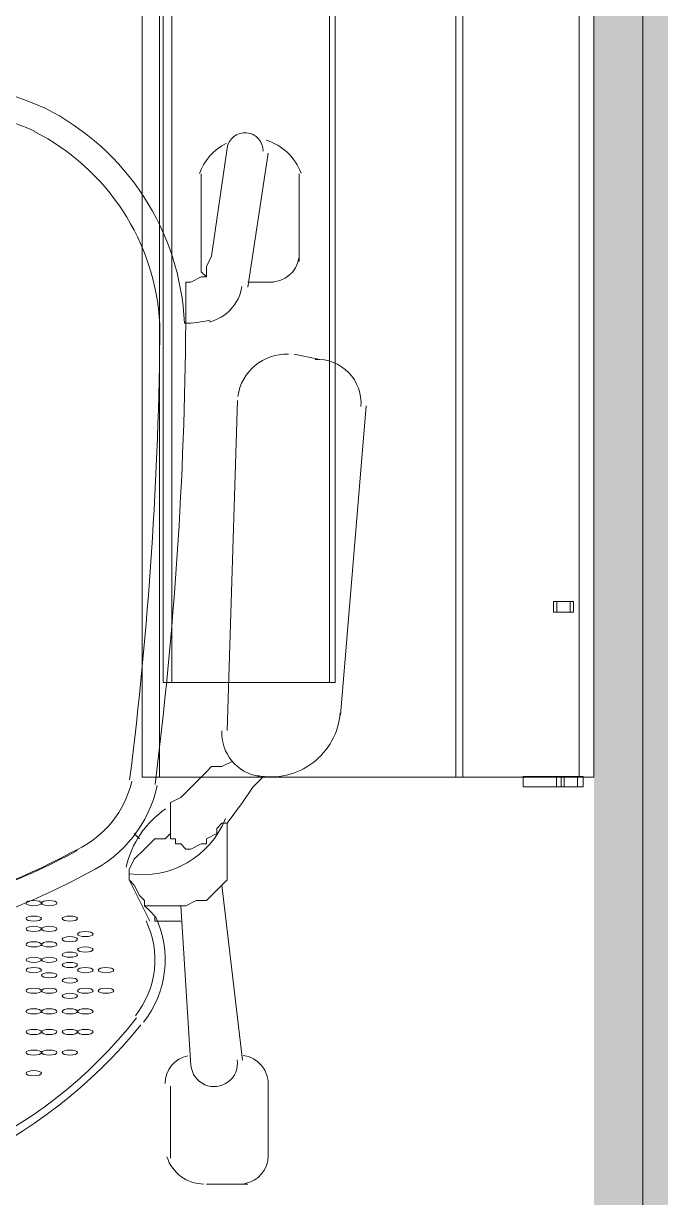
# Model space of a CAD drawing. Header units: metres. Extents: x 29 to 86.9, y -23.2 to 39.7.
# Drawn here: x 80.687 to 80.989, y -17.047 to -16.49 of the extents above; entities that cross this region are included whole.
import ezdxf

# ---------------------------------------------------------------- set-up
doc = ezdxf.new("R2010")
doc.units = ezdxf.units.M
doc.header["$LTSCALE"] = 100
doc.layers.get('0').update_dxf_attribs({"color": 254})
doc.layers.add('Arqui', color=8, linetype='Continuous', lineweight=0)
doc.layers.add('M-EQPM', color=14, linetype='Continuous', lineweight=18)

# ---------------------------------------------------------------- blocks, each defined once
blk = doc.blocks.new('A$C9582355f')
at = {"layer": 'Arqui', "ltscale": 0.03}
h = blk.add_hatch(color=256, dxfattribs=at)
h.dxf.hatch_style = 1
h.paths.add_polyline_path([(43.80380305116591, 11.48998540310185), (42.87149229754175, 11.48996291664571), (42.8714922929006, 11.33995871519346), (43.80380304652476, 11.33998120153319)])
h.paths.add_polyline_path([(44.86659719399972, 14.1896744158521), (44.86654320499724, 10.75195497312416), (45.01659230689859, 10.75195707576313), (45.01664629586571, 14.1896744158521)])
h.paths.add_polyline_path([(44.80380305014728, 11.48998540310185), (44.86655050898867, 11.48997754654101), (44.86655051362982, 11.33997334508877), (44.80380305478843, 11.33998120153319)])
h.paths.add_polyline_path([(41.37149230080217, 11.48998540310185), (36.81987998448164, 11.48996291700223), (36.81987997984049, 11.33995871554998), (41.37149229616102, 11.33998120153319)])
h.paths.add_polyline_path([(39.67059665179227, 11.3042917126013), (39.67060851684732, 11.33997489803096), (39.52056537870067, 11.33997444740635), (39.52055351364652, 11.30429126197669)])
h.paths.add_polyline_path([(39.67066212784687, 8.976900333718731), (39.52063688866394, 8.976900333718731), (39.5205681812821, 10.30192118321884), (39.67059342046502, 10.30192118321884)])
h.paths.add_polyline_path([(39.52053761075558, 9.989258311047706), (39.52053761075558, 10.13928355023018), (38.88686115279961, 10.1398338420031), (38.88686115279961, 9.98980860282063)])
h.paths.add_polyline_path([(37.43290133873961, 9.989481469944621), (37.43290133873961, 10.13950670912709), (38.08686115187447, 10.1398338420031), (38.08686115187447, 9.98980860282063)])
h.paths.add_polyline_path([(36.06903489602405, 9.989744969849198), (36.06903489602405, 10.13977020903167), (36.6329013387242, 10.14009734188676), (36.6329013387242, 9.99007210270429)])
h.paths.add_polyline_path([(36.37229548613288, 8.977100197203072), (36.22227024694996, 8.977100197203072), (36.22219347815212, 9.989833826359245), (36.37221871733504, 9.989833826359245)])
h.paths.add_polyline_path([(38.02147773839749, 8.977000263843365), (37.87145249921457, 8.977000263843365), (37.87137573229711, 9.989657286108013), (38.02140097148003, 9.989657286108013)])
h.paths.add_polyline_path([(32.42799738110978, 8.976887669144162), (39.6706599906621, 8.976900330483659), (39.67065999530325, 8.826896129031411), (32.42799738575093, 8.826883467575499)])
h.paths.add_polyline_path([(32.57757080497072, 9.989468024627058), (32.57757080497072, 10.13949326380953), (34.76906856688629, 10.14009734166484), (34.76906856688629, 9.990072102482372)])
h.paths.add_polyline_path([(32.42817868919383, 8.976887800616169), (32.42641650886264, 11.4900731403286), (32.57651874743942, 11.48930372615268), (32.57651874743942, 11.33927848697022), (32.57734670120976, 11.33944389048156), (32.57822779137541, 8.976887800616169)])
h.paths.add_polyline_path([(33.32941557658228, 8.977100197203072), (33.17939033739935, 8.977100197203072), (33.17937862996939, 8.97688911381374), (33.32940386915232, 8.97688911381374)])
h.paths.add_polyline_path([(32.42982844611538, 14.19089758060818), (32.42474832372227, 12.39006685145796), (32.57479742590385, 12.39006685145796), (32.57987754829696, 14.19089758060818)])
h.paths.add_polyline_path([(36.97063820119547, 11.48996871394229), (36.81987998216107, 11.48996890915987), (36.81992563393783, 12.49242382584271), (34.91732373721482, 12.49172079096479), (34.91911766845408, 11.49007314039227), (34.76906856627249, 11.49007314039227), (34.76689668490087, 12.64085397103099), (35.71911512008523, 12.640856893614), (35.71911294963411, 14.18970398727106), (35.86911294963397, 14.18970398727106), (35.86911512008533, 12.64085681254619), (36.81990186842461, 12.64085783421615), (36.81987646858215, 14.18971298751785), (36.97063468761644, 14.18971279230027)])
h.paths.add_polyline_path([(37.76991709848357, 11.4903114195813), (37.91996620034956, 11.4903114195813), (37.92002927289582, 11.48997268521452)])
h.paths.add_polyline_path([(32.43022670876326, 14.18971487710041), (50.01869245475882, 14.18966751506832), (50.01869245475882, 14.33971661693431), (32.43022670876326, 14.3397639789664)])
h.paths.add_polyline_path([(53.71421505808894, 14.18969097213449), (51.81701939573577, 14.18967633434931), (51.81701939573577, 14.33972543621439), (53.71421505808894, 14.33974007400047)])
h.paths.add_polyline_path([(53.86422646133065, 57.19019116300933), (53.71422163321472, 57.19019116349318), (53.71421256241547, 6.406969532573385), (52.12468638247606, 6.407037182854765), (52.12464697623705, 8.42060811936426), (52.71507337427033, 8.420706059916483), (52.71507337427033, 8.570755161782472), (51.97459520400582, 8.570657222478076), (51.97466229871884, 4.806930793432912), (52.77750080075498, 4.807039635889851), (52.77750080075498, 4.957088737755839), (52.12470861687837, 4.956990973160828), (52.12468638247606, 6.256988080988776), (53.71421287779094, 6.256920543845808), (53.71421340287588, 3.465314067034342), (53.8642182316903, 3.465314065851999)])
h.paths.add_polyline_path([(33.22980699631989, 5.425318361698373), (33.25639143427907, 5.275313822360658), (32.57804393683705, 5.27531382271809), (32.57804397437781, 3.055364282680785), (32.42799737979135, 3.055364283077324), (32.42799734225059, 5.42531836141643)])
h.paths.add_polyline_path([(35.76659072634175, 5.42531836170383), (35.79484464327834, 5.275313824842669), (34.23181921212597, 5.275313823074612), (34.26007312907348, 5.425318360608799)])
h.paths.add_polyline_path([(37.98395591379449, 5.425280631890928), (38.01220983073108, 5.275276095029767), (36.76889256596257, 5.2752760932608), (36.79714648291008, 5.425280630795896)])
h.paths.add_polyline_path([(37.32143806555132, 3.055364283078234), (37.47148465999226, 3.055364282678056), (37.47147769135836, 3.080743209449793), (37.47147769721778, 5.275276094270339), (37.32147769975563, 5.275276097931055), (37.32143806555132, 3.080743210050969)])
h.paths.add_polyline_path([(39.02356325081496, 5.425280632529393), (38.99697881285579, 5.275276093190769), (39.62061559556025, 5.27527609354911), (39.62061560667917, 3.055364277730405), (39.77066220126562, 3.055364288025885), (39.77066219014671, 5.42528064214639)])
h.paths.add_polyline_path([(32.42843155367098, 2.905315180697471), (39.77066219570611, 2.905315180696562), (39.77066219570611, 3.055364282878145), (32.42843155367098, 3.055364282879054)])
h.paths.add_polyline_path([(13.80893491379038, 57.19087687172214), (13.8089349115271, 57.34087687172178), (8.983525875225496, 57.340195658433), (8.983525876093381, 57.19019083101557)])
h.paths.add_polyline_path([(43.27878277967579, 54.03552907902667), (43.12878278023504, 54.0355290812895), (43.12878612631675, 57.19019108519387), (43.27879095373419, 57.19019108432622)])
h.paths.add_polyline_path([(42.41669895724999, 54.18553408846674), (42.26669895780924, 54.18553409073047), (42.2667011699059, 55.79019357021934), (42.41670599732333, 55.79019356935169)])
h.paths.add_polyline_path([(34.7690627297261, 54.03553618120259), (34.76906273198938, 54.18553618064379), (43.12878285959027, 54.18553364114086), (43.12878285872239, 54.03552881372343)])
h.paths.add_polyline_path([(42.26670119680216, 56.8402264916167), (42.2667011707357, 56.99022427166983)])
h.paths.add_polyline_path([(34.91906636950148, 55.18217808408826), (34.76906637006073, 55.18217808635109), (34.7690685895177, 55.79019363270709), (34.91907341693513, 55.79019363183943)], flags=0)
h.paths.add_polyline_path([(34.91906636950148, 55.18217808408826), (34.76906637006073, 55.18217808635109), (34.7690685895177, 55.79019363270709), (34.91907341693513, 55.79019363183943)], flags=17)
h.paths.add_polyline_path([(34.91906636950148, 55.18217808408826), (34.76906637006073, 55.18217808635109), (34.7690685895177, 55.79019363270709), (34.91907341693513, 55.79019363183943)], flags=17)
at = {"layer": 'Arqui'}
for points in [[(51.99781832566424, 4.806411956134525), (51.99775123095122, 8.419350674099405), (52.14780033281721, 8.419350674099405), (52.14786731439182, 4.806411640759052)], [(51.80052513276559, 6.29464311139418), (51.80052513276559, 6.27018711139408), (51.80052513276559, 6.267741511393979), (51.7980795327656, 6.265295911393878), (51.79318833276562, 6.260404711394131), (51.79074273276552, 6.25795911139403), (51.78585153276555, 6.25795911139403), (51.78096033276557, 6.255513511393929), (51.77851473276559, 6.255513511393929), (51.77362353276561, 6.255513511393929), (51.76873233276552, 6.255513511393929), (51.76139553276556, 6.255513511393929), (51.76139553276556, 6.25795911139403), (51.75894993276557, 6.260404711394131), (51.75650433276559, 6.265295911393878), (51.7540587327656, 6.267741511393979), (51.7540587327656, 6.27018711139408), (51.7540587327656, 6.272632711394181), (51.75650433276559, 6.277523911393928), (51.76139553276556, 6.28241511139413), (51.76628673276554, 6.287306311393877), (51.77117793276562, 6.287306311393877), (51.77362353276561, 6.289751911393978), (51.77362353276561, 6.287306311393877), (51.7760691327656, 6.287306311393877), (51.7760691327656, 6.284860711394231), (51.77851473276559, 6.284860711394231), (51.78096033276557, 6.28241511139413), (51.78340593276556, 6.28241511139413), (51.78829713276554, 6.284860711394231), (51.79074273276552, 6.284860711394231), (51.79074273276552, 6.287306311393877), (51.79563393276561, 6.289751911393978), (51.79563393276561, 6.292197511394079), (51.7980795327656, 6.29464311139418)]]:
    blk.add_lwpolyline(points, close=True, dxfattribs=at)
for points in [[(51.60008074867761, 6.660728007937905, -0.08177025660676634), (51.71413475297351, 6.633982510586065, -0.2703998475503706), (51.78033237605354, 6.531869686321897, 0.05835826122337571), (51.79246463081364, 6.533429856841849)], [(51.78096033276557, 6.529420711393868), (51.78096033276557, 6.541648711393918), (51.78096033276557, 6.551431111393867), (51.78340593276556, 6.551431111393867), (51.78829713276554, 6.553876711393968), (51.79074273276552, 6.553876711393968), (51.79074273276552, 6.55876791139417), (51.79318833276562, 6.563659111393918), (51.80052513276559, 6.615016711394219, -0.9395455156102998), (51.81763997959757, 6.613520688962126)], [(51.58155809220563, 6.231233301121847, 0.03702395519664576), (51.64346889641359, 6.236932160521974, 0.06904277544348551), (51.73494597746952, 6.271294185602073, 0.2305320559262161), (51.76737544051747, 6.312533947106203)], [(51.64084007206162, 6.248874245426123, 0.06904268617262332), (51.72941011730956, 6.281661377473938, -0.06904268617262332), (51.64084007206162, 6.248874245426123, 0.06904268617262332), (51.7292007494936, 6.2821006316899, 0.2302038230437664), (51.75531229841357, 6.31461718255423)], [(51.80532831243005, 6.182311795996611, -1.027903157964404), (51.78340593276556, 6.179699911393982), (51.77851473276559, 6.255513511393929)], [(51.37886806037358, 6.202296008138092, 0.2538010257353335), (51.56788315296552, 6.119312373602042, 0.2538010257356478), (51.75751820515762, 6.202296008138092)], [(51.37427818274961, 6.198947223601863, 0.2278580694967129), (51.56721097980557, 6.108792184993945, 0.2278580694966162), (51.75966248278161, 6.198947223601863)], [(51.80811529692556, 6.18450986856169, -0.395439534489836), (51.8200899327656, 6.169917511394033), (51.8200899327656, 6.135679111393983)]]:
    blk.add_lwpolyline(points, format="xyb", dxfattribs=at)
blk.add_lwpolyline([(51.76857884690952, 6.531529968026007, 0.2684717099791755), (51.7090481984456, 6.622853074105933, -0.2684717099791755)], format="xyb", close=True, dxfattribs=at)
for points in [[(51.8200899327656, 6.612571111394118), (51.81030753276553, 6.548985511394221)], [(51.78829713276554, 6.602788711394169), (51.78829713276554, 6.55876791139417), (51.78829713276554, 6.556322311394069), (51.79074273276552, 6.553876711393968)], [(51.83476353276552, 6.561213511393817), (51.83476353276552, 6.602788711394169)], [(51.81030753276553, 6.551431111393867), (51.82253553276558, 6.551431111393867)], [(51.83231793276553, 6.517192711393818), (51.84454593276558, 6.514747111394172)], [(51.80052513276559, 6.338663911394178), (51.80541633276556, 6.495182311393819)], [(51.86655633276558, 6.492736711394173), (51.85432833276553, 6.346000711394026)], [(51.77362353276561, 6.289751911393978), (51.77362353276561, 6.292197511394079), (51.77362353276561, 6.297088711393826), (51.77362353276561, 6.299534311393927), (51.77362353276561, 6.304425511394129), (51.77851473276559, 6.30687111139423), (51.78585153276555, 6.314207911394078), (51.79074273276552, 6.319099111393825), (51.79318833276562, 6.321544711393926), (51.7980795327656, 6.321544711393926), (51.80297073276557, 6.323990311394027)], [(51.80052513276559, 6.29464311139418), (51.80786193276555, 6.304425511394129), (51.81275313276552, 6.311762311393977), (51.81519873276562, 6.314207911394078), (51.81764433276561, 6.316653511394179)], [(51.75894993276557, 6.287306311393877), (51.75650433276559, 6.289751911393978)], [(51.76384113276555, 6.24817671139408), (51.7540587327656, 6.267741511393979)], [(51.80786193276555, 6.182145511394083), (51.7980795327656, 6.265295911393878)], [(51.76139553276556, 6.255513511393929), (51.76384113276555, 6.253067911393828), (51.76628673276554, 6.250622311394181), (51.76628673276554, 6.24817671139408), (51.76873233276552, 6.24817671139408), (51.77362353276561, 6.24817671139408), (51.77851473276559, 6.24817671139408)], [(51.77362353276561, 6.135679111393983), (51.77362353276561, 6.169917511394033)], [(51.81030753276553, 6.123451111393933), (51.79074273276552, 6.123451111393933)]]:
    blk.add_lwpolyline(points, dxfattribs=at)
for centre, radius, start, end in [((51.57675293689095, 6.300758166900778), 0.3484969316376792, 67.6647600618202, 86.23171070627107), ((51.81153031295452, 6.594229117792111), 0.02567880657970738, 20.16538143585228, 72.75690912692154), ((51.81153025204623, 6.594229203418308), 0.02567868610543753, 115.9935669318407, 160.169781121274), ((51.82131272978364, 6.564881923260145), 0.01345081186614771, 270.0000127019088, 350.9033263045835), ((51.78707437374561, 6.552653869357528), 0.02078754725479022, 284.0075192561028, 350.7221722794478), ((49.9259863164836, 6.545316995796384), 1.842746069768918, 352.8258779031765, 359.5770268079395), ((49.92597549815542, 6.545317139991766), 1.85498488025666, 352.8039437103953, 359.5880114916212), ((51.82864951917469, 6.493959506393367), 0.02323319527388727, 87.31929456624725, 172.040390469381), ((51.84332325451629, 6.493959557745711), 0.02078747498488393, 355.5888371723095, 92.89486594459552), ((51.8213127494858, 6.349668988762915), 0.03301548149002682, 258.7719085059024, 355.5285577920143), ((51.81886711273245, 6.337441091454821), 0.0207875714160348, 177.1105373215149, 261.6559523248246), ((51.7968566790376, 6.264073140780511), 0.0452435382287142, 124.3212610794143, 167.5634991530783), ((51.76017271151949, 6.312985122326154), 0.04279801544134678, 261.9525491283671, 337.8845305620253), ((51.72348871885157, 6.229834692659097), 0.0427980093979092, 321.6577388126988, 25.58716854119591), ((51.72348876150562, 6.229834697629485), 0.04768917459666069, 321.657718445291, 25.58718994587385), ((51.78462871822029, 6.171140313812884), 0.01345078545547941, 101.5740174121623, 180.0000103040119), ((51.78951994220103, 6.141793115785731), 0.01834200439188755, 197.3034382889767, 269.9999705260234), ((51.80663911452592, 6.136901914025202), 0.01345081823971136, 279.87680087503, 359.9999887918759)]:
    blk.add_arc(centre, radius, start, end, dxfattribs=at)
for points in [[(51.70881513276555, 6.25795911139403), (51.70678912435761, 6.25795911139403), (51.70514673276551, 6.257411639378006), (51.70514673276551, 6.256736311393979)], [(51.70514673276551, 6.256736311393979), (51.70514673276551, 6.256060983409952), (51.70678912435761, 6.255513511393929), (51.70881513276555, 6.255513511393929)], [(51.71248353276559, 6.256736311393979), (51.71248353276559, 6.257411639378006), (51.7108411411736, 6.25795911139403), (51.70881513276555, 6.25795911139403)], [(51.70881513276555, 6.255513511393929), (51.7108411411736, 6.255513511393929), (51.71248353276559, 6.256060983409952), (51.71248353276559, 6.256736311393979)], [(51.71615193276563, 6.25795911139403), (51.71412592435757, 6.25795911139403), (51.71248353276559, 6.257411639378006), (51.71248353276559, 6.256736311393979)], [(51.71248353276559, 6.256736311393979), (51.71248353276559, 6.256060983409952), (51.71412592435757, 6.255513511393929), (51.71615193276563, 6.255513511393929)], [(51.71982033276555, 6.256736311393979), (51.71982033276555, 6.257411639378006), (51.71817794117356, 6.25795911139403), (51.71615193276563, 6.25795911139403)], [(51.71615193276563, 6.255513511393929), (51.71817794117356, 6.255513511393929), (51.71982033276555, 6.256060983409952), (51.71982033276555, 6.256736311393979)], [(51.70881513276555, 6.250622311394181), (51.70678912435761, 6.250622311394181), (51.70514673276551, 6.250074839378158), (51.70514673276551, 6.249399511394131)], [(51.71248353276559, 6.249399511394131), (51.71248353276559, 6.250074839378158), (51.7108411411736, 6.250622311394181), (51.70881513276555, 6.250622311394181)], [(51.72593433276558, 6.250622311394181), (51.72390832435752, 6.250622311394181), (51.72226593276554, 6.250074839378158), (51.72226593276554, 6.249399511394131)], [(51.72960273276561, 6.249399511394131), (51.72960273276561, 6.250074839378158), (51.72796034117351, 6.250622311394181), (51.72593433276558, 6.250622311394181)], [(51.70514673276551, 6.249399511394131), (51.70514673276551, 6.248724183410104), (51.70678912435761, 6.24817671139408), (51.70881513276555, 6.24817671139408)], [(51.70881513276555, 6.24573111139398), (51.70678912435761, 6.24573111139398), (51.70514673276551, 6.245183639377956), (51.70514673276551, 6.244508311393929)], [(51.70881513276555, 6.24817671139408), (51.7108411411736, 6.24817671139408), (51.71248353276559, 6.248724183410104), (51.71248353276559, 6.249399511394131)], [(51.71248353276559, 6.244508311393929), (51.71248353276559, 6.245183639377956), (51.7108411411736, 6.24573111139398), (51.70881513276555, 6.24573111139398)], [(51.71615193276563, 6.24573111139398), (51.71412592435757, 6.24573111139398), (51.71248353276559, 6.245183639377956), (51.71248353276559, 6.244508311393929)], [(51.71982033276555, 6.244508311393929), (51.71982033276555, 6.245183639377956), (51.71817794117356, 6.24573111139398), (51.71615193276563, 6.24573111139398)], [(51.72226593276554, 6.249399511394131), (51.72226593276554, 6.248724183410104), (51.72390832435752, 6.24817671139408), (51.72593433276558, 6.24817671139408)], [(51.72593433276558, 6.24817671139408), (51.72796034117351, 6.24817671139408), (51.72960273276561, 6.248724183410104), (51.72960273276561, 6.249399511394131)], [(51.70514673276551, 6.244508311393929), (51.70514673276551, 6.243832983409902), (51.70678912435761, 6.243285511393879), (51.70881513276555, 6.243285511393879)], [(51.70881513276555, 6.243285511393879), (51.7108411411736, 6.243285511393879), (51.71248353276559, 6.243832983409902), (51.71248353276559, 6.244508311393929)], [(51.71248353276559, 6.244508311393929), (51.71248353276559, 6.243832983409902), (51.71412592435757, 6.243285511393879), (51.71615193276563, 6.243285511393879)], [(51.71615193276563, 6.243285511393879), (51.71817794117356, 6.243285511393879), (51.71982033276555, 6.243832983409902), (51.71982033276555, 6.244508311393929)], [(51.72593433276558, 6.240839911394232), (51.72390832435752, 6.240839911394232), (51.72226593276554, 6.240292439378209), (51.72226593276554, 6.239617111394182)], [(51.72226593276554, 6.239617111394182), (51.72226593276554, 6.238941783410155), (51.72390832435752, 6.238394311394131), (51.72593433276558, 6.238394311394131)], [(51.72960273276561, 6.239617111394182), (51.72960273276561, 6.240292439378209), (51.72796034117351, 6.240839911394232), (51.72593433276558, 6.240839911394232)], [(51.72593433276558, 6.238394311394131), (51.72796034117351, 6.238394311394131), (51.72960273276561, 6.238941783410155), (51.72960273276561, 6.239617111394182)], [(51.73327113276554, 6.243285511393879), (51.7312451243576, 6.243285511393879), (51.72960273276561, 6.242738039377855), (51.72960273276561, 6.242062711393828)], [(51.72960273276561, 6.242062711393828), (51.72960273276561, 6.241387383409801), (51.7312451243576, 6.240839911394232), (51.73327113276554, 6.240839911394232)], [(51.73693953276558, 6.242062711393828), (51.73693953276558, 6.242738039377855), (51.73529714117359, 6.243285511393879), (51.73327113276554, 6.243285511393879)], [(51.73327113276554, 6.240839911394232), (51.73529714117359, 6.240839911394232), (51.73693953276558, 6.241387383409801), (51.73693953276558, 6.242062711393828)], [(51.70881513276555, 6.238394311394131), (51.70678912435761, 6.238394311394131), (51.70514673276551, 6.237846839378108), (51.70514673276551, 6.237171511394081)], [(51.70514673276551, 6.237171511394081), (51.70514673276551, 6.236496183410054), (51.70678912435761, 6.23594871139403), (51.70881513276555, 6.23594871139403)], [(51.71248353276559, 6.237171511394081), (51.71248353276559, 6.237846839378108), (51.7108411411736, 6.238394311394131), (51.70881513276555, 6.238394311394131)], [(51.70881513276555, 6.23594871139403), (51.7108411411736, 6.23594871139403), (51.71248353276559, 6.236496183410054), (51.71248353276559, 6.237171511394081)], [(51.71615193276563, 6.238394311394131), (51.71412592435757, 6.238394311394131), (51.71248353276559, 6.237846839378108), (51.71248353276559, 6.237171511394081)], [(51.71248353276559, 6.237171511394081), (51.71248353276559, 6.236496183410054), (51.71412592435757, 6.23594871139403), (51.71615193276563, 6.23594871139403)], [(51.71982033276555, 6.237171511394081), (51.71982033276555, 6.237846839378108), (51.71817794117356, 6.238394311394131), (51.71615193276563, 6.238394311394131)], [(51.71615193276563, 6.23594871139403), (51.71817794117356, 6.23594871139403), (51.71982033276555, 6.236496183410054), (51.71982033276555, 6.237171511394081)], [(51.73327113276554, 6.23594871139403), (51.7312451243576, 6.23594871139403), (51.72960273276561, 6.235401239378007), (51.72960273276561, 6.23472591139398)], [(51.72960273276561, 6.23472591139398), (51.72960273276561, 6.234050583409953), (51.7312451243576, 6.233503111393929), (51.73327113276554, 6.233503111393929)], [(51.73693953276558, 6.23472591139398), (51.73693953276558, 6.235401239378007), (51.73529714117359, 6.23594871139403), (51.73327113276554, 6.23594871139403)], [(51.73327113276554, 6.233503111393929), (51.73529714117359, 6.233503111393929), (51.73693953276558, 6.234050583409953), (51.73693953276558, 6.23472591139398)], [(51.70881513276555, 6.231057511393828), (51.70678912435761, 6.231057511393828), (51.70514673276551, 6.230510039377805), (51.70514673276551, 6.229834711394233)], [(51.70514673276551, 6.229834711394233), (51.70514673276551, 6.229159383410206), (51.70678912435761, 6.228611911394182), (51.70881513276555, 6.228611911394182)], [(51.71248353276559, 6.229834711394233), (51.71248353276559, 6.230510039377805), (51.7108411411736, 6.231057511393828), (51.70881513276555, 6.231057511393828)], [(51.70881513276555, 6.228611911394182), (51.7108411411736, 6.228611911394182), (51.71248353276559, 6.229159383410206), (51.71248353276559, 6.229834711394233)], [(51.71615193276563, 6.231057511393828), (51.71412592435757, 6.231057511393828), (51.71248353276559, 6.230510039377805), (51.71248353276559, 6.229834711394233)], [(51.71248353276559, 6.229834711394233), (51.71248353276559, 6.229159383410206), (51.71412592435757, 6.228611911394182), (51.71615193276563, 6.228611911394182)], [(51.71982033276555, 6.229834711394233), (51.71982033276555, 6.230510039377805), (51.71817794117356, 6.231057511393828), (51.71615193276563, 6.231057511393828)], [(51.71615193276563, 6.228611911394182), (51.71817794117356, 6.228611911394182), (51.71982033276555, 6.229159383410206), (51.71982033276555, 6.229834711394233)], [(51.72593433276558, 6.233503111393929), (51.72390832435752, 6.233503111393929), (51.72226593276554, 6.232955639377906), (51.72226593276554, 6.232280311393879)], [(51.72226593276554, 6.232280311393879), (51.72226593276554, 6.231604983409852), (51.72390832435752, 6.231057511393828), (51.72593433276558, 6.231057511393828)], [(51.72593433276558, 6.228611911394182), (51.72390832435752, 6.228611911394182), (51.72226593276554, 6.228064439378159), (51.72226593276554, 6.227389111394132)], [(51.72960273276561, 6.232280311393879), (51.72960273276561, 6.232955639377906), (51.72796034117351, 6.233503111393929), (51.72593433276558, 6.233503111393929)], [(51.72593433276558, 6.231057511393828), (51.72796034117351, 6.231057511393828), (51.72960273276561, 6.231604983409852), (51.72960273276561, 6.232280311393879)], [(51.72960273276561, 6.227389111394132), (51.72960273276561, 6.228064439378159), (51.72796034117351, 6.228611911394182), (51.72593433276558, 6.228611911394182)], [(51.70881513276555, 6.226166311394081), (51.70678912435761, 6.226166311394081), (51.70514673276551, 6.225618839378058), (51.70514673276551, 6.224943511394031)], [(51.70514673276551, 6.224943511394031), (51.70514673276551, 6.224268183410004), (51.70678912435761, 6.22372071139398), (51.70881513276555, 6.22372071139398)], [(51.71248353276559, 6.224943511394031), (51.71248353276559, 6.225618839378058), (51.7108411411736, 6.226166311394081), (51.70881513276555, 6.226166311394081)], [(51.70881513276555, 6.22372071139398), (51.7108411411736, 6.22372071139398), (51.71248353276559, 6.224268183410004), (51.71248353276559, 6.224943511394031)], [(51.71615193276563, 6.22372071139398), (51.71412592435757, 6.22372071139398), (51.71248353276559, 6.223173239377957), (51.71248353276559, 6.22249791139393)], [(51.71982033276555, 6.22249791139393), (51.71982033276555, 6.223173239377957), (51.71817794117356, 6.22372071139398), (51.71615193276563, 6.22372071139398)], [(51.72226593276554, 6.227389111394132), (51.72226593276554, 6.226713783410105), (51.72390832435752, 6.226166311394081), (51.72593433276558, 6.226166311394081)], [(51.72593433276558, 6.226166311394081), (51.72796034117351, 6.226166311394081), (51.72960273276561, 6.226713783410105), (51.72960273276561, 6.227389111394132)], [(51.73327113276554, 6.226166311394081), (51.7312451243576, 6.226166311394081), (51.72960273276561, 6.225618839378058), (51.72960273276561, 6.224943511394031)], [(51.72960273276561, 6.224943511394031), (51.72960273276561, 6.224268183410004), (51.7312451243576, 6.22372071139398), (51.73327113276554, 6.22372071139398)], [(51.73693953276558, 6.224943511394031), (51.73693953276558, 6.225618839378058), (51.73529714117359, 6.226166311394081), (51.73327113276554, 6.226166311394081)], [(51.73327113276554, 6.22372071139398), (51.73529714117359, 6.22372071139398), (51.73693953276558, 6.224268183410004), (51.73693953276558, 6.224943511394031)], [(51.7430535327656, 6.226166311394081), (51.74102752435755, 6.226166311394081), (51.73938513276556, 6.225618839378058), (51.73938513276556, 6.224943511394031)], [(51.73938513276556, 6.224943511394031), (51.73938513276556, 6.224268183410004), (51.74102752435755, 6.22372071139398), (51.7430535327656, 6.22372071139398)], [(51.74672193276552, 6.224943511394031), (51.74672193276552, 6.225618839378058), (51.74507954117354, 6.226166311394081), (51.7430535327656, 6.226166311394081)], [(51.7430535327656, 6.22372071139398), (51.74507954117354, 6.22372071139398), (51.74672193276552, 6.224268183410004), (51.74672193276552, 6.224943511394031)], [(51.71248353276559, 6.22249791139393), (51.71248353276559, 6.221822583409903), (51.71412592435757, 6.221275111393879), (51.71615193276563, 6.221275111393879)], [(51.71615193276563, 6.221275111393879), (51.71817794117356, 6.221275111393879), (51.71982033276555, 6.221822583409903), (51.71982033276555, 6.22249791139393)], [(51.72593433276558, 6.221275111393879), (51.72390832435752, 6.221275111393879), (51.72226593276554, 6.220727639377856), (51.72226593276554, 6.220052311393829)], [(51.72226593276554, 6.220052311393829), (51.72226593276554, 6.219376983409802), (51.72390832435752, 6.218829511394233), (51.72593433276558, 6.218829511394233)], [(51.72960273276561, 6.220052311393829), (51.72960273276561, 6.220727639377856), (51.72796034117351, 6.221275111393879), (51.72593433276558, 6.221275111393879)], [(51.72593433276558, 6.218829511394233), (51.72796034117351, 6.218829511394233), (51.72960273276561, 6.219376983409802), (51.72960273276561, 6.220052311393829)], [(51.70881513276555, 6.216383911394132), (51.70678912435761, 6.216383911394132), (51.70514673276551, 6.215836439378108), (51.70514673276551, 6.215161111394082)], [(51.70514673276551, 6.215161111394082), (51.70514673276551, 6.214485783410055), (51.70678912435761, 6.213938311394031), (51.70881513276555, 6.213938311394031)], [(51.71248353276559, 6.215161111394082), (51.71248353276559, 6.215836439378108), (51.7108411411736, 6.216383911394132), (51.70881513276555, 6.216383911394132)], [(51.70881513276555, 6.213938311394031), (51.7108411411736, 6.213938311394031), (51.71248353276559, 6.214485783410055), (51.71248353276559, 6.215161111394082)], [(51.71615193276563, 6.216383911394132), (51.71412592435757, 6.216383911394132), (51.71248353276559, 6.215836439378108), (51.71248353276559, 6.215161111394082)], [(51.71248353276559, 6.215161111394082), (51.71248353276559, 6.214485783410055), (51.71412592435757, 6.213938311394031), (51.71615193276563, 6.213938311394031)], [(51.71982033276555, 6.215161111394082), (51.71982033276555, 6.215836439378108), (51.71817794117356, 6.216383911394132), (51.71615193276563, 6.216383911394132)], [(51.71615193276563, 6.213938311394031), (51.71817794117356, 6.213938311394031), (51.71982033276555, 6.214485783410055), (51.71982033276555, 6.215161111394082)], [(51.72593433276558, 6.213938311394031), (51.72390832435752, 6.213938311394031), (51.72226593276554, 6.213390839378008), (51.72226593276554, 6.212715511393981)], [(51.72226593276554, 6.212715511393981), (51.72226593276554, 6.212040183409954), (51.72390832435752, 6.21149271139393), (51.72593433276558, 6.21149271139393)], [(51.72960273276561, 6.212715511393981), (51.72960273276561, 6.213390839378008), (51.72796034117351, 6.213938311394031), (51.72593433276558, 6.213938311394031)], [(51.72593433276558, 6.21149271139393), (51.72796034117351, 6.21149271139393), (51.72960273276561, 6.212040183409954), (51.72960273276561, 6.212715511393981)], [(51.73327113276554, 6.216383911394132), (51.7312451243576, 6.216383911394132), (51.72960273276561, 6.215836439378108), (51.72960273276561, 6.215161111394082)], [(51.72960273276561, 6.215161111394082), (51.72960273276561, 6.214485783410055), (51.7312451243576, 6.213938311394031), (51.73327113276554, 6.213938311394031)], [(51.73693953276558, 6.215161111394082), (51.73693953276558, 6.215836439378108), (51.73529714117359, 6.216383911394132), (51.73327113276554, 6.216383911394132)], [(51.73327113276554, 6.213938311394031), (51.73529714117359, 6.213938311394031), (51.73693953276558, 6.214485783410055), (51.73693953276558, 6.215161111394082)], [(51.7430535327656, 6.216383911394132), (51.74102752435755, 6.216383911394132), (51.73938513276556, 6.215836439378108), (51.73938513276556, 6.215161111394082)], [(51.73938513276556, 6.215161111394082), (51.73938513276556, 6.214485783410055), (51.74102752435755, 6.213938311394031), (51.7430535327656, 6.213938311394031)], [(51.74672193276552, 6.215161111394082), (51.74672193276552, 6.215836439378108), (51.74507954117354, 6.216383911394132), (51.7430535327656, 6.216383911394132)], [(51.7430535327656, 6.213938311394031), (51.74507954117354, 6.213938311394031), (51.74672193276552, 6.214485783410055), (51.74672193276552, 6.215161111394082)], [(51.70881513276555, 6.206601511394183), (51.70678912435761, 6.206601511394183), (51.70514673276551, 6.206054039378159), (51.70514673276551, 6.205378711394133)], [(51.71248353276559, 6.205378711394133), (51.71248353276559, 6.206054039378159), (51.7108411411736, 6.206601511394183), (51.70881513276555, 6.206601511394183)], [(51.71615193276563, 6.206601511394183), (51.71412592435757, 6.206601511394183), (51.71248353276559, 6.206054039378159), (51.71248353276559, 6.205378711394133)], [(51.71982033276555, 6.205378711394133), (51.71982033276555, 6.206054039378159), (51.71817794117356, 6.206601511394183), (51.71615193276563, 6.206601511394183)], [(51.72593433276558, 6.206601511394183), (51.72390832435752, 6.206601511394183), (51.72226593276554, 6.206054039378159), (51.72226593276554, 6.205378711394133)], [(51.72960273276561, 6.205378711394133), (51.72960273276561, 6.206054039378159), (51.72796034117351, 6.206601511394183), (51.72593433276558, 6.206601511394183)], [(51.73327113276554, 6.206601511394183), (51.7312451243576, 6.206601511394183), (51.72960273276561, 6.206054039378159), (51.72960273276561, 6.205378711394133)], [(51.73693953276558, 6.205378711394133), (51.73693953276558, 6.206054039378159), (51.73529714117359, 6.206601511394183), (51.73327113276554, 6.206601511394183)], [(51.70514673276551, 6.205378711394133), (51.70514673276551, 6.204703383410106), (51.70678912435761, 6.204155911394082), (51.70881513276555, 6.204155911394082)], [(51.70881513276555, 6.204155911394082), (51.7108411411736, 6.204155911394082), (51.71248353276559, 6.204703383410106), (51.71248353276559, 6.205378711394133)], [(51.71248353276559, 6.205378711394133), (51.71248353276559, 6.204703383410106), (51.71412592435757, 6.204155911394082), (51.71615193276563, 6.204155911394082)], [(51.71615193276563, 6.204155911394082), (51.71817794117356, 6.204155911394082), (51.71982033276555, 6.204703383410106), (51.71982033276555, 6.205378711394133)], [(51.72226593276554, 6.205378711394133), (51.72226593276554, 6.204703383410106), (51.72390832435752, 6.204155911394082), (51.72593433276558, 6.204155911394082)], [(51.72593433276558, 6.204155911394082), (51.72796034117351, 6.204155911394082), (51.72960273276561, 6.204703383410106), (51.72960273276561, 6.205378711394133)], [(51.72960273276561, 6.205378711394133), (51.72960273276561, 6.204703383410106), (51.7312451243576, 6.204155911394082), (51.73327113276554, 6.204155911394082)], [(51.73327113276554, 6.204155911394082), (51.73529714117359, 6.204155911394082), (51.73693953276558, 6.204703383410106), (51.73693953276558, 6.205378711394133)], [(51.70881513276555, 6.196819111394234), (51.70678912435761, 6.196819111394234), (51.70514673276551, 6.19627163937821), (51.70514673276551, 6.195596311394183)], [(51.70514673276551, 6.195596311394183), (51.70514673276551, 6.194920983410157), (51.70678912435761, 6.194373511394133), (51.70881513276555, 6.194373511394133)], [(51.71248353276559, 6.195596311394183), (51.71248353276559, 6.19627163937821), (51.7108411411736, 6.196819111394234), (51.70881513276555, 6.196819111394234)], [(51.70881513276555, 6.194373511394133), (51.7108411411736, 6.194373511394133), (51.71248353276559, 6.194920983410157), (51.71248353276559, 6.195596311394183)], [(51.71615193276563, 6.196819111394234), (51.71412592435757, 6.196819111394234), (51.71248353276559, 6.19627163937821), (51.71248353276559, 6.195596311394183)], [(51.71248353276559, 6.195596311394183), (51.71248353276559, 6.194920983410157), (51.71412592435757, 6.194373511394133), (51.71615193276563, 6.194373511394133)], [(51.71982033276555, 6.195596311394183), (51.71982033276555, 6.19627163937821), (51.71817794117356, 6.196819111394234), (51.71615193276563, 6.196819111394234)], [(51.71615193276563, 6.194373511394133), (51.71817794117356, 6.194373511394133), (51.71982033276555, 6.194920983410157), (51.71982033276555, 6.195596311394183)], [(51.72593433276558, 6.196819111394234), (51.72390832435752, 6.196819111394234), (51.72226593276554, 6.19627163937821), (51.72226593276554, 6.195596311394183)], [(51.72226593276554, 6.195596311394183), (51.72226593276554, 6.194920983410157), (51.72390832435752, 6.194373511394133), (51.72593433276558, 6.194373511394133)], [(51.72960273276561, 6.195596311394183), (51.72960273276561, 6.19627163937821), (51.72796034117351, 6.196819111394234), (51.72593433276558, 6.196819111394234)], [(51.72593433276558, 6.194373511394133), (51.72796034117351, 6.194373511394133), (51.72960273276561, 6.194920983410157), (51.72960273276561, 6.195596311394183)], [(51.73327113276554, 6.196819111394234), (51.7312451243576, 6.196819111394234), (51.72960273276561, 6.19627163937821), (51.72960273276561, 6.195596311394183)], [(51.72960273276561, 6.195596311394183), (51.72960273276561, 6.194920983410157), (51.7312451243576, 6.194373511394133), (51.73327113276554, 6.194373511394133)], [(51.73693953276558, 6.195596311394183), (51.73693953276558, 6.19627163937821), (51.73529714117359, 6.196819111394234), (51.73327113276554, 6.196819111394234)], [(51.73327113276554, 6.194373511394133), (51.73529714117359, 6.194373511394133), (51.73693953276558, 6.194920983410157), (51.73693953276558, 6.195596311394183)], [(51.70881513276555, 6.18703671139383), (51.70678912435761, 6.18703671139383), (51.70514673276551, 6.186489239377806), (51.70514673276551, 6.185813911394234)], [(51.70514673276551, 6.185813911394234), (51.70514673276551, 6.185138583410208), (51.70678912435761, 6.184591111394184), (51.70881513276555, 6.184591111394184)], [(51.71248353276559, 6.185813911394234), (51.71248353276559, 6.186489239377806), (51.7108411411736, 6.18703671139383), (51.70881513276555, 6.18703671139383)], [(51.70881513276555, 6.184591111394184), (51.7108411411736, 6.184591111394184), (51.71248353276559, 6.185138583410208), (51.71248353276559, 6.185813911394234)], [(51.71615193276563, 6.18703671139383), (51.71412592435757, 6.18703671139383), (51.71248353276559, 6.186489239377806), (51.71248353276559, 6.185813911394234)], [(51.71248353276559, 6.185813911394234), (51.71248353276559, 6.185138583410208), (51.71412592435757, 6.184591111394184), (51.71615193276563, 6.184591111394184)], [(51.71982033276555, 6.185813911394234), (51.71982033276555, 6.186489239377806), (51.71817794117356, 6.18703671139383), (51.71615193276563, 6.18703671139383)], [(51.71615193276563, 6.184591111394184), (51.71817794117356, 6.184591111394184), (51.71982033276555, 6.185138583410208), (51.71982033276555, 6.185813911394234)], [(51.72593433276558, 6.18703671139383), (51.72390832435752, 6.18703671139383), (51.72226593276554, 6.186489239377806), (51.72226593276554, 6.185813911394234)], [(51.72226593276554, 6.185813911394234), (51.72226593276554, 6.185138583410208), (51.72390832435752, 6.184591111394184), (51.72593433276558, 6.184591111394184)], [(51.72960273276561, 6.185813911394234), (51.72960273276561, 6.186489239377806), (51.72796034117351, 6.18703671139383), (51.72593433276558, 6.18703671139383)], [(51.72593433276558, 6.184591111394184), (51.72796034117351, 6.184591111394184), (51.72960273276561, 6.185138583410208), (51.72960273276561, 6.185813911394234)], [(51.70881513276555, 6.177254311393881), (51.70678912435761, 6.177254311393881), (51.70514673276551, 6.176706839377857), (51.70514673276551, 6.17603151139383)], [(51.70514673276551, 6.17603151139383), (51.70514673276551, 6.175356183409804), (51.70678912435761, 6.174808711394235), (51.70881513276555, 6.174808711394235)], [(51.71248353276559, 6.17603151139383), (51.71248353276559, 6.176706839377857), (51.7108411411736, 6.177254311393881), (51.70881513276555, 6.177254311393881)], [(51.70881513276555, 6.174808711394235), (51.7108411411736, 6.174808711394235), (51.71248353276559, 6.175356183409804), (51.71248353276559, 6.17603151139383)]]:
    blk.add_open_spline(points, degree=3, dxfattribs=at)
blk = doc.blocks.new('USA_IDU_RAC_QMD3_231005_SALIDA ATRAS - 18_000BTU_ 208-230V_ AR18CSDABWKNCV-2213265-NIVEL 02')
at = {"layer": 'M-EQPM', "color": 1, "true_color": 0xff0000}
for p, q in [((76.46006071794994, -13.6245907519302), (75.4044367179557, -13.6245907519302)), ((75.4044376598604, -13.62459075193018), (76.46006165985467, -13.62459075193018)), ((76.46006071421812, -13.62489369161712), (76.46006067608175, -13.63156438786501)), ((76.46006165626856, -13.68683430167395), (76.46006165985467, -13.62459075193018)), ((75.40443667608749, -13.63156438786501), (76.46006067608175, -13.63156438786501)), ((76.46470955852439, -13.62969491301701), (76.45974955852441, -13.62969491301701)), ((76.38170952389888, -13.63591575193019), (76.3767495238989, -13.63591575193019)), ((76.38170957304646, -13.6343307519302), (76.3767495730465, -13.6343307519302)), ((76.46470950782671, -13.63240743916345), (76.45974950782673, -13.63240743916345)), ((76.3767495238989, -13.6422657519302), (76.38170952389888, -13.6422657519302)), ((76.45974950782673, -13.63875743916346), (76.46470950782671, -13.63875743916346)), ((76.46470953052129, -13.64011950099987), (76.45974953052131, -13.64011950099987)), ((76.45974955852441, -13.64239491301701), (76.46470955852439, -13.64239491301701)), ((76.3767495730465, -13.6438507519302), (76.38170957304646, -13.6438507519302)), ((76.45974953052131, -13.65811950099988), (76.46470953052129, -13.65811950099988)), ((75.4044376562743, -13.68683430167395), (76.46006165626856, -13.68683430167395)), ((76.4600616637079, -13.68908816291327), (76.46006165626856, -13.68683430167395)), ((75.40443766649408, -13.6901763658686), (76.46006166648834, -13.6901763658686)), ((75.4514229136323, -13.74744696234738), (76.41506161904465, -13.74744696234738)), ((76.4150616328487, -13.75000939581019), (76.41506161904465, -13.74744696234738)), ((75.45142292743635, -13.75000939581019), (76.4150616328487, -13.75000939581019)), ((75.45142274302904, -13.82495795853083), (76.4150614484414, -13.82495795853083)), ((76.4150614484414, -13.82495795853083), (76.41506146073152, -13.8289508970147)), ((76.46006079470948, -13.83071921695929), (75.40443679471522, -13.83071921695929)), ((76.41506146073152, -13.8289508970147), (75.45142275531916, -13.8289508970147)), ((76.46006079470948, -13.83071921695929), (76.46006080867271, -13.83633310772558)), ((75.40443682611381, -13.8389667519302), (76.46006082610806, -13.8389667519302)), ((75.4044374083444, -13.83896675193018), (76.46006140833866, -13.83896675193018))]:
    blk.add_line(p, q, dxfattribs=at)
for centre, major_axis, ratio, start_param, end_param in [((76.46006071794986, -13.62685192453676), (0, 0.00226117260658043), 3.300713988523084e-06, 1.554312234475219e-15, 0.5235987755981004), ((76.45974955852432, -13.63604491301698), (0, 0.006350000000001188), 3.300711585066762e-06, 1.554312234475219e-15, 3.141592653589789), ((76.45974955852432, -13.63604491301698), (0, 0.006350000000001188), 3.300711585066762e-06, 3.141592653589789, 6.283185307179588), ((76.46006231911103, -13.64455386254153), (0, 0.497949784103448), 3.300711510906491e-06, 1.544707454563103, 1.953967665231026), ((76.4647095585243, -13.63604491301698), (0, 0.006350000000001188), 3.300711585066762e-06, 1.554312234475219e-15, 3.141592653589789), ((76.4647095585243, -13.63604491301698), (0, 0.006350000000001188), 3.300709347136885e-06, 3.141592653589789, 6.283185307179588), ((76.37674952389881, -13.63909075193018), (0, 0.003175000000000594), 3.300713822996638e-06, 1.554312234475219e-15, 3.141592653589789), ((76.37674952389881, -13.63909075193018), (0, 0.003175000000000594), 3.300709347136885e-06, 3.141592653589789, 6.283185307179588), ((76.37674957304641, -13.63909075193018), (0, 0.004760000000000986), 3.300712830973035e-06, 1.554312234475219e-15, 3.141592653589789), ((76.37674957304641, -13.63909075193018), (0, 0.004759999999999209), 3.300709845500587e-06, 3.141592653589789, 6.283185307179588), ((76.38170952389878, -13.63909075193018), (0, 0.003175000000000594), 3.300709347136885e-06, 1.554312234475219e-15, 3.141592653589789), ((76.38170952389878, -13.63909075193018), (0, 0.003175000000000594), 3.300713822996638e-06, 3.141592653589789, 6.283185307179588), ((76.38170957304638, -13.63909075193018), (0, 0.004759999999999209), 3.300712830974266e-06, 1.554312234475219e-15, 3.141592653589789), ((76.38170957304638, -13.63909075193018), (0, 0.004760000000000986), 3.300709845499355e-06, 3.141592653589789, 6.283185307179588), ((76.45974950782664, -13.63558243916344), (0, 0.003174999999998818), 3.300713822998485e-06, 1.554312234475219e-15, 3.141592653589789), ((76.45974950782664, -13.63558243916344), (0, 0.00317500000000237), 3.300709347135039e-06, 3.141592653589789, 6.283185307179588), ((76.46470950782661, -13.63558243916344), (0, 0.00317500000000237), 3.300709347135039e-06, 1.554312234475219e-15, 3.141592653589789), ((76.46470950782661, -13.63558243916344), (0, 0.003174999999998818), 3.300713822998485e-06, 3.141592653589789, 6.283185307179588), ((76.45974953052122, -13.64911950099986), (0, 0.00900000000000034), 3.300711013151841e-06, 1.554312234475219e-15, 3.141592653589789), ((76.45974953052122, -13.64911950099986), (0, 0.00900000000000034), 3.300711013151841e-06, 3.141592653589789, 6.283185307179588), ((76.4647095305212, -13.64911950099986), (0, 0.00900000000000034), 3.300712592135699e-06, 1.554312234475219e-15, 3.141592653589789), ((76.4647095305212, -13.64911950099986), (0, 0.00900000000000034), 3.300711013151841e-06, 3.141592653589789, 6.283185307179588), ((76.46006097672233, -13.675281050305), (0, 0.2095051252862002), 3.300711563741666e-06, 3.815648048226771, 4.641231326378636), ((76.4600616509941, -13.69293999897019), (7.71845773851288e-15, 0.005447318791731053), 3.300711041363023e-06, 5.244482151268496, 5.497787350093137), ((76.41506103157965, -13.68475202945835), (1.413185565214227e-14, 0.1887008385290249), 3.300711477934099e-06, 3.874837820617302, 4.373706059484233), ((76.41506103518238, -13.68709408794162), (0, 0.1916908792795548), 3.300711556983609e-06, 3.87927551263297, 4.377978546138205), ((76.46006082610798, -13.83235262945513), (1.08609254151796e-14, 0.006614122475047654), 3.300712106332855e-06, 2.216568150033964, 3.141593151082762)]:
    blk.add_ellipse(centre, major_axis=major_axis, ratio=ratio, start_param=start_param, end_param=end_param, dxfattribs=at)

msp = doc.modelspace()

# ---------------------------------------------------------------- block references
msp.add_blockref('A$C9582355f', (28.98266172889876, -23.16396569870889))
at = {"layer": 'M-EQPM', "color": 1, "true_color": 0xff0000, "rotation": 270.0000000000005}
msp.add_blockref('USA_IDU_RAC_QMD3_231005_SALIDA ATRAS - 18_000BTU_ 208-230V_ AR18CSDABWKNCV-2213265-NIVEL 02', (94.58187588122183, 59.61259521454414), dxfattribs=at)

doc.saveas('drawing.dxf')
